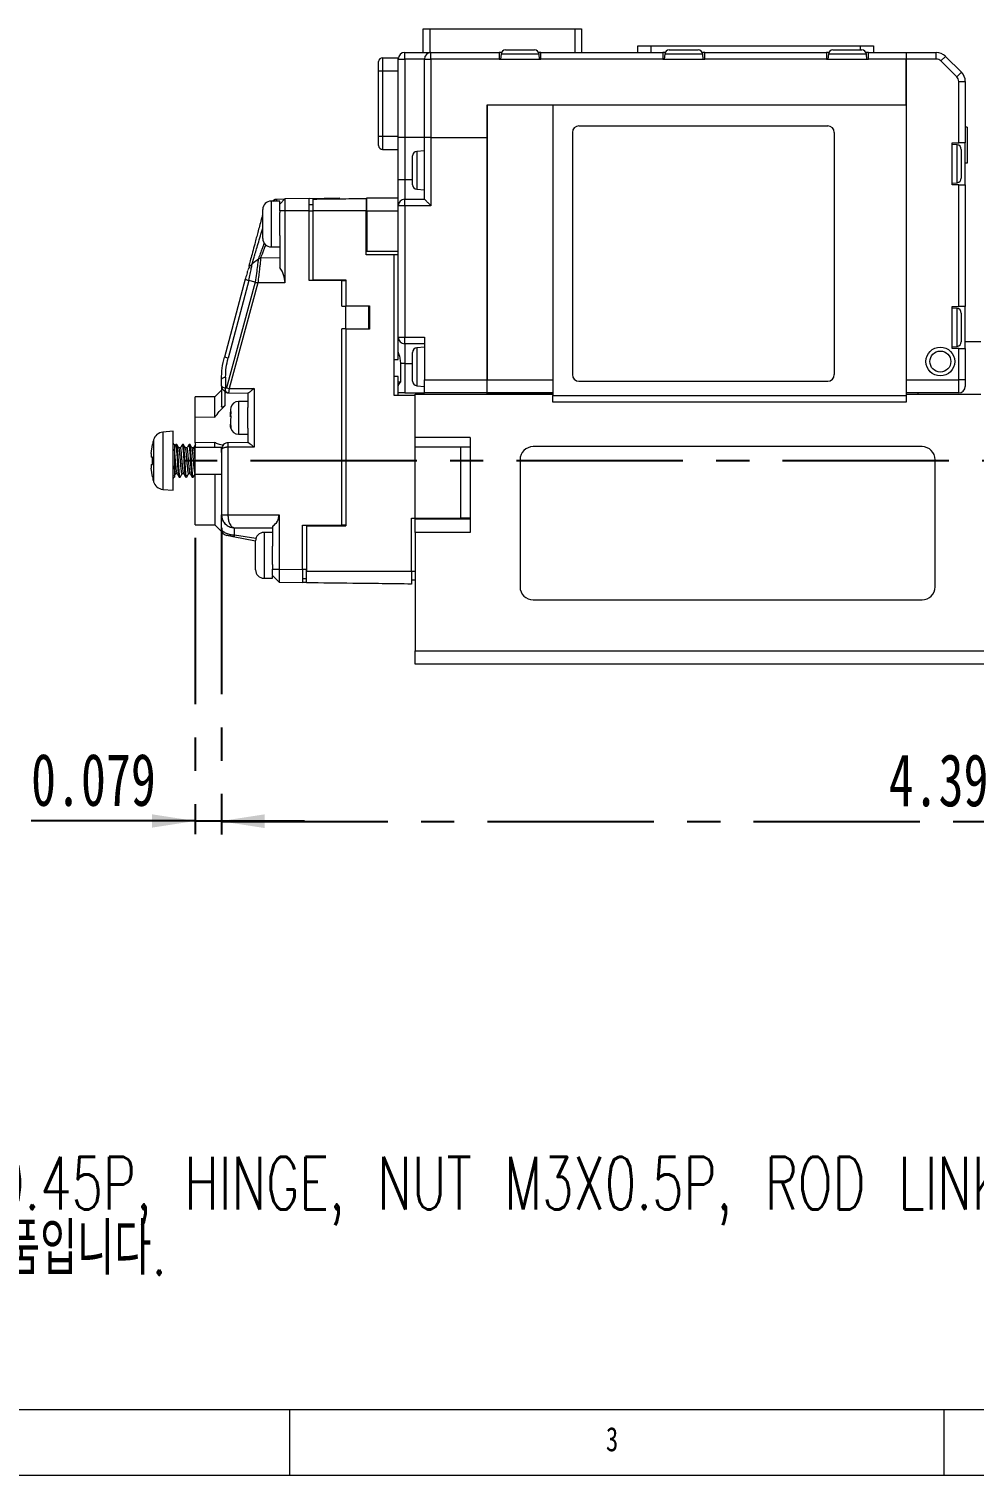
# Model space of a CAD drawing. Header units: inches. Extents: x 0.2 to 16.3, y 0.2 to 11.5.
# Drawn here: x 3.547 to 6.389, y 0.197 to 4.545 of the extents above; entities that cross this region are included whole.
import ezdxf

# ---------------------------------------------------------------- set-up
doc = ezdxf.new("R2010")
doc.units = ezdxf.units.IN
doc.header["$MEASUREMENT"] = 0
doc.linetypes.add('CENTERX2', pattern=[0.8, 0.5, -0.1, 0.1, -0.1])
doc.layers.add('CENTER_LINE', color=7, linetype='CENTERX2')
doc.styles.add('SLDTEXTSTYLE0', font='TXT', dxfattribs={"width": 0.7})
doc.styles.add('SLDTEXTSTYLE1', font='TXT', dxfattribs={"width": 0.7, "bigfont": 'bigfont'})
doc.styles.add('SLDTEXTSTYLE2', font='TXT', dxfattribs={"width": 0.75})
doc.dimstyles.new('SLDDIMSTYLE0', dxfattribs={"dimtxt": 0.15748, "dimasz": 0.13, "dimexe": 0, "dimexo": 0.0625, "dimgap": 0.03937, "dimtad": 1, "dimdec": 3, "dimrnd": 1e-09, "dimzin": 12, "dimdsep": 46, "dimtxsty": 'SLDTEXTSTYLE0', "dimsah": 1, "dimcen": 0.09, "dimadec": 0, "dimazin": 3, "dimtfac": 1, "dimtdec": 3, "dimtofl": 0, "dimtmove": 0, "dimatfit": 3, "dimfxl": 1, "dimfrac": 2, "dimtolj": 1, "dimtzin": 12, "dimarcsym": 0})
doc.dimstyles.new('SLDDIMSTYLE4', dxfattribs={"dimtxt": 0.15748, "dimasz": 0.13, "dimexe": 0, "dimexo": 0.0625, "dimgap": 0.03937, "dimtad": 1, "dimdec": 3, "dimrnd": 1e-09, "dimdsep": 46, "dimtxsty": 'SLDTEXTSTYLE0', "dimsah": 1, "dimcen": 0.09, "dimadec": 0, "dimazin": 2, "dimtfac": 1, "dimtdec": 3, "dimtmove": 0, "dimatfit": 0, "dimfxl": 1, "dimfrac": 2, "dimtolj": 1, "dimtzin": 12, "dimarcsym": 0})

# ---------------------------------------------------------------- blocks, each defined once
blk = doc.blocks.new('SW_NOTE_0_1')
at = {"layer": 'CENTER_LINE', "color": 0, "char_height": 0.15748, "attachment_point": 1, "style": 'SLDTEXTSTYLE1'}
for s, insert in [('1. ACCESSORY 부품 :  SCREW M2.6X0.45P, HINGE, NUT M3X0.5P, ROD LINKAGE(ROD END TIP)', (0, 0.0062)), ('2. ACCESSORY는 고정부에 연결되기 위한 부품입니다.', (0, -0.1907))]:
    blk.add_mtext(s, dxfattribs=dict(at, insert=insert))
blk = doc.blocks.new('_D_32')
at = {"layer": 'CENTER_LINE'}
for p, q in [((4.1263, 3.0447), (4.1263, 2.1227)), ((8.5161, 2.5998), (8.5161, 2.1227)), ((4.1263, 2.1621), (8.5161, 2.1621))]:
    blk.add_line(p, q, dxfattribs=at)
for points in [[(4.1263, 2.1621), (4.2563, 2.1421), (4.2563, 2.1821)], [(8.5161, 2.1621), (8.3861, 2.1821), (8.3861, 2.1421)]]:
    blk.add_solid(points, dxfattribs=at)
at = {"layer": 'CENTER_LINE', "insert": (6.1324, 2.3651), "char_height": 0.15748, "attachment_point": 1, "style": 'SLDTEXTSTYLE0'}
blk.add_mtext('4.39', dxfattribs=at)
blk = doc.blocks.new('_D_33')
at = {"layer": 'CENTER_LINE'}
for p, q in [((4.1263, 3.0447), (4.1263, 2.124)), ((4.0476, 3.0144), (4.0476, 2.124)), ((4.0476, 2.1634), (3.5539, 2.1634)), ((4.0476, 2.1634), (4.1263, 2.1634)), ((4.1263, 2.1634), (4.3763, 2.1634))]:
    blk.add_line(p, q, dxfattribs=at)
for points in [[(4.0476, 2.1634), (3.9176, 2.1834), (3.9176, 2.1434)], [(4.1263, 2.1634), (4.2563, 2.1434), (4.2563, 2.1834)]]:
    blk.add_solid(points, dxfattribs=at)
at = {"layer": 'CENTER_LINE', "insert": (3.5539, 2.3664), "char_height": 0.15748, "attachment_point": 1, "style": 'SLDTEXTSTYLE0'}
blk.add_mtext('0.079', dxfattribs=at)

msp = doc.modelspace()

# ---------------------------------------------------------------- linework, layer by layer
at = {"color": 7, "linetype": 'Continuous', "lineweight": 18}
for p, q in [((4.7326, 4.4739), (4.7326, 4.5447)), ((4.7326, 4.5447), (4.7523, 4.5447)), ((4.7523, 4.5447), (4.7523, 4.4739)), ((4.7523, 4.5447), (5.1893, 4.5447)), ((5.1893, 4.4739), (5.1893, 4.5447)), ((5.1893, 4.5447), (5.209, 4.5447)), ((5.209, 4.5447), (5.209, 4.4739)), ((4.9806, 4.4817), (5.0476, 4.4817)), ((5.0476, 4.4817), (5.0673, 4.4817)), ((5.3783, 4.4739), (5.3783, 4.4935)), ((5.3783, 4.4935), (5.4176, 4.4935)), ((5.4176, 4.4935), (5.4176, 4.4739)), ((5.4176, 4.4935), (6.0476, 4.4935)), ((5.4727, 4.4817), (5.5398, 4.4817)), ((5.5398, 4.4817), (5.5594, 4.4817)), ((5.9649, 4.4817), (6.0319, 4.4817)), ((6.0319, 4.4817), (6.0515, 4.4817)), ((6.0476, 4.4935), (6.0869, 4.4935)), ((6.0869, 4.4935), (6.0869, 4.4739)), ((4.5988, 4.4187), (4.5988, 4.4463)), ((4.6106, 4.4581), (4.6106, 4.4187)), ((4.6106, 4.4581), (4.6578, 4.4581)), ((4.6578, 4.4542), (4.6578, 4.4581)), ((4.6578, 4.4542), (4.6775, 4.4542)), ((4.6578, 4.2179), (4.6578, 4.4542)), ((4.6775, 4.4542), (4.6775, 4.4739)), ((4.6775, 4.4739), (4.7562, 4.4739)), ((4.7365, 4.4542), (4.6775, 4.4542)), ((4.6775, 4.4542), (4.6775, 4.2179)), ((4.7365, 4.4542), (4.7562, 4.4542)), ((4.7365, 4.2179), (4.7365, 4.4542)), ((4.7562, 4.4542), (4.7562, 4.4739)), ((4.7562, 4.4739), (4.961, 4.4739)), ((4.7562, 4.4542), (4.7562, 4.2179)), ((4.961, 4.4542), (4.7562, 4.4542)), ((4.961, 4.4739), (4.961, 4.4542)), ((4.9682, 4.4739), (4.961, 4.4739)), ((4.961, 4.4542), (5.0869, 4.4542)), ((4.9669, 4.4691), (4.9656, 4.4542)), ((5.0869, 4.4739), (5.0797, 4.4739)), ((5.0823, 4.4542), (5.081, 4.4691)), ((5.0869, 4.4542), (5.0869, 4.4739)), ((5.0869, 4.4739), (5.4531, 4.4739)), ((5.4531, 4.4542), (5.0869, 4.4542)), ((5.4531, 4.4739), (5.4531, 4.4542)), ((5.4603, 4.4739), (5.4531, 4.4739)), ((5.4531, 4.4542), (5.5791, 4.4542)), ((5.459, 4.4691), (5.4577, 4.4542)), ((5.5791, 4.4739), (5.5719, 4.4739)), ((5.5744, 4.4542), (5.5731, 4.4691)), ((5.5791, 4.4542), (5.5791, 4.4739)), ((5.5791, 4.4739), (5.9452, 4.4739)), ((5.9452, 4.4542), (5.5791, 4.4542)), ((5.9452, 4.4739), (5.9452, 4.4542)), ((5.9524, 4.4739), (5.9452, 4.4739)), ((5.9452, 4.4542), (6.0712, 4.4542)), ((5.9511, 4.4691), (5.9498, 4.4542)), ((6.0712, 4.4739), (6.064, 4.4739)), ((6.0666, 4.4542), (6.0653, 4.4691)), ((6.0712, 4.4542), (6.0712, 4.4739)), ((6.0712, 4.4739), (6.1854, 4.4739)), ((6.1854, 4.4542), (6.0712, 4.4542)), ((6.1854, 4.4739), (6.1854, 4.4542)), ((6.1854, 4.4739), (6.2754, 4.4739)), ((6.1854, 4.3164), (6.1854, 4.4542)), ((6.1854, 4.4542), (6.1854, 3.4896)), ((6.2754, 4.4542), (6.1854, 4.4542)), ((6.2754, 4.4542), (6.2754, 4.4739)), ((6.2893, 4.4484), (6.3032, 4.4623)), ((6.3371, 4.4006), (6.2893, 4.4484)), ((6.3032, 4.4623), (6.3018, 4.4637)), ((6.3032, 4.4623), (6.351, 4.4145)), ((4.5988, 4.4187), (4.6106, 4.4187)), ((4.5988, 4.2219), (4.5988, 4.4187)), ((4.6106, 4.4187), (4.6578, 4.4187)), ((4.6106, 4.4187), (4.6106, 4.2219)), ((6.3371, 4.4006), (6.351, 4.4145)), ((6.3428, 4.2022), (6.3428, 4.3867)), ((6.3428, 4.3867), (6.3625, 4.3867)), ((6.3625, 4.3867), (6.3625, 4.2022)), ((4.9255, 4.3164), (6.1854, 4.3164)), ((4.9255, 4.2179), (4.9255, 4.3164)), ((4.9255, 4.3164), (4.9255, 3.4896)), ((4.9255, 4.3164), (5.1224, 4.3164)), ((5.1224, 4.3164), (5.1224, 3.4896)), ((5.1224, 4.3164), (5.1224, 3.4424)), ((5.1224, 4.3164), (6.1854, 4.3164)), ((6.1854, 4.3164), (6.1854, 3.4424)), ((4.5988, 4.2219), (4.6106, 4.2219)), ((4.5988, 4.1943), (4.5988, 4.2219)), ((4.6106, 4.2219), (4.6578, 4.2219)), ((4.6106, 4.2219), (4.6106, 4.1825)), ((4.6775, 4.2179), (4.6578, 4.2179)), ((4.6578, 4.092), (4.6578, 4.2179)), ((4.7365, 4.2179), (4.6775, 4.2179)), ((4.6775, 4.2179), (4.6775, 4.092)), ((4.7562, 4.2179), (4.7365, 4.2179)), ((4.7365, 4.0329), (4.7365, 4.2179)), ((4.7562, 4.2179), (4.9255, 4.2179)), ((4.7562, 4.2179), (4.7562, 4.0132)), ((4.9255, 3.4896), (4.9255, 4.2179)), ((5.1814, 4.2337), (5.1814, 3.5053)), ((5.2011, 4.2534), (5.9491, 4.2534)), ((5.9688, 4.2337), (5.9688, 3.5053)), ((6.3684, 4.2494), (6.3625, 4.2494)), ((6.3684, 4.2494), (6.3684, 4.1412)), ((4.6106, 4.1825), (4.6578, 4.1825)), ((4.7365, 4.1786), (4.7137, 4.1766)), ((6.3232, 4.2022), (6.3428, 4.2022)), ((6.3232, 4.0762), (6.3232, 4.2022)), ((6.3381, 4.1963), (6.3232, 4.1976)), ((6.3625, 4.2022), (6.3428, 4.2022)), ((6.3507, 4.1825), (6.3507, 4.1226)), ((6.3625, 4.0762), (6.3625, 4.2022)), ((4.7011, 4.1422), (4.7011, 4.1629)), ((4.7011, 4.0762), (4.7011, 4.1422)), ((6.3684, 4.1412), (6.3625, 4.1412)), ((4.6578, 4.092), (4.6775, 4.092)), ((4.6578, 4.0132), (4.6578, 4.092)), ((4.6775, 4.092), (4.6775, 4.0329)), ((6.3507, 4.1226), (6.3507, 4.0959)), ((4.7137, 4.0625), (4.7365, 4.0605)), ((6.3232, 4.0808), (6.3381, 4.0822)), ((6.3428, 4.0762), (6.3232, 4.0762)), ((6.3428, 3.7101), (6.3428, 4.0762)), ((6.3428, 4.0762), (6.3625, 4.0762)), ((6.3625, 4.0762), (6.3625, 3.7101)), ((4.2503, 3.9149), (4.2503, 4.0015)), ((4.3015, 4.0271), (4.2759, 4.0271)), ((4.2868, 4.0317), (4.2808, 4.0271)), ((4.2868, 4.0317), (4.2808, 4.0271)), ((4.2808, 4.0271), (4.2858, 4.0309)), ((4.2927, 4.0333), (4.3173, 4.0337)), ((4.3173, 4.0337), (4.3015, 4.0177)), ((4.3015, 4.0177), (4.3015, 4.0271)), ((4.3015, 3.9976), (4.3015, 4.0177)), ((4.3901, 4.035), (4.3173, 4.0337)), ((4.3173, 4.0337), (4.3173, 3.9976)), ((4.3901, 4.035), (4.4806, 4.0366)), ((4.3901, 3.9976), (4.3901, 4.035)), ((4.4019, 4.0155), (4.3901, 4.0155)), ((4.4806, 4.0366), (4.4806, 4.0341)), ((4.5614, 4.0351), (4.5633, 4.0351)), ((4.5633, 3.9975), (4.5633, 4.0368)), ((4.5633, 4.0368), (4.6578, 4.0368)), ((4.6775, 4.0132), (4.6578, 4.0132)), ((4.6578, 3.6176), (4.6578, 4.0132)), ((4.6775, 4.0329), (4.7365, 4.0329)), ((4.6775, 4.0132), (4.6775, 4.0329)), ((4.7562, 4.0132), (4.6775, 4.0132)), ((4.6775, 4.0132), (4.6775, 3.6176)), ((4.3173, 3.9976), (4.3015, 3.9976)), ((4.3015, 3.9976), (4.3015, 3.9929)), ((4.3015, 3.9235), (4.3015, 3.9929)), ((4.3173, 3.9976), (4.3173, 3.781)), ((4.3901, 3.9976), (4.3173, 3.9976)), ((4.3901, 3.7888), (4.3901, 3.9976)), ((4.3901, 3.9976), (4.4019, 3.9976)), ((4.4019, 3.7908), (4.4019, 3.9976)), ((4.5633, 3.9976), (4.5614, 3.9976)), ((4.5614, 3.8658), (4.5614, 3.9976)), ((4.5633, 3.9975), (4.6578, 3.9975)), ((4.5633, 3.9975), (4.5633, 3.8754)), ((4.3015, 3.9235), (4.3015, 3.8271)), ((4.5614, 3.9188), (4.5633, 3.9188)), ((4.2759, 3.8893), (4.3015, 3.8893)), ((4.6578, 3.8754), (4.5633, 3.8754)), ((4.2087, 3.8265), (4.2063, 3.8212)), ((4.2188, 3.8387), (4.214, 3.8336)), ((4.2184, 3.8368), (4.2188, 3.8387)), ((4.2372, 3.8529), (4.2188, 3.8387)), ((4.3015, 3.8563), (4.2442, 3.8553)), ((4.646, 3.8658), (4.5614, 3.8658)), ((4.646, 3.4424), (4.646, 3.8658)), ((4.6578, 3.8658), (4.646, 3.8658)), ((4.1979, 3.7922), (4.1352, 3.5582)), ((4.2278, 3.7831), (4.1413, 3.4661)), ((4.2088, 3.7882), (4.1463, 3.5552)), ((4.2047, 3.8177), (4.2046, 3.8172)), ((4.2055, 3.8188), (4.2057, 3.8188)), ((4.2278, 3.7831), (4.2088, 3.7882)), ((4.4885, 3.7888), (4.3901, 3.7888)), ((4.4019, 3.7908), (4.4019, 3.7888)), ((4.4019, 3.7908), (4.5003, 3.7908)), ((4.4058, 3.7908), (4.4058, 3.7888)), ((4.4885, 3.7113), (4.4885, 3.7888)), ((4.4885, 3.7888), (4.5003, 3.7888)), ((4.5003, 3.7908), (4.5003, 3.712)), ((4.2357, 3.781), (4.1492, 3.4639)), ((4.3173, 3.781), (4.2357, 3.781)), ((4.4885, 3.7113), (4.5003, 3.7113)), ((4.5003, 3.712), (4.5003, 3.7113)), ((4.5003, 3.712), (4.5712, 3.712)), ((4.5003, 3.6427), (4.5003, 3.7113)), ((4.5692, 3.7113), (4.5003, 3.7113)), ((4.5692, 3.6427), (4.5692, 3.7113)), ((4.5712, 3.712), (4.5712, 3.6419)), ((6.3232, 3.7101), (6.3428, 3.7101)), ((6.3232, 3.5841), (6.3232, 3.7101)), ((6.3381, 3.7041), (6.3232, 3.7054)), ((6.3625, 3.7101), (6.3428, 3.7101)), ((6.3625, 3.5841), (6.3625, 3.7101)), ((6.3507, 3.6904), (6.3507, 3.6305)), ((4.5003, 3.6427), (4.4885, 3.6427)), ((4.4885, 3.0527), (4.4885, 3.6427)), ((4.5003, 3.6427), (4.5692, 3.6427)), ((4.5003, 3.6427), (4.5003, 3.6419)), ((4.5003, 3.6419), (4.5003, 3.0507)), ((4.5712, 3.6419), (4.5003, 3.6419)), ((4.6578, 3.6176), (4.6775, 3.6176)), ((4.6578, 3.5981), (4.6578, 3.6176)), ((4.6775, 3.6176), (4.7365, 3.6176)), ((4.6775, 3.5979), (4.6775, 3.6176)), ((4.7365, 3.6176), (4.7365, 3.4896)), ((6.3507, 3.6305), (6.3507, 3.6038)), ((4.6578, 3.5507), (4.6578, 3.5981)), ((4.6604, 3.5667), (4.6578, 3.5667)), ((4.7365, 3.5979), (4.6775, 3.5979)), ((4.6775, 3.5979), (4.6775, 3.5388)), ((4.7011, 3.5516), (4.7011, 3.5723)), ((4.7365, 3.588), (4.7137, 3.586)), ((6.3232, 3.5887), (6.3381, 3.59)), ((6.3428, 3.5841), (6.3232, 3.5841)), ((6.3428, 3.4896), (6.3428, 3.5841)), ((6.3428, 3.5841), (6.3625, 3.5841)), ((6.4098, 3.6038), (6.3625, 3.6038)), ((6.3625, 3.5841), (6.3625, 3.4896)), ((4.1463, 3.5552), (4.1352, 3.5582)), ((4.646, 3.5507), (4.6578, 3.5507)), ((4.6775, 3.5388), (4.6657, 3.5388)), ((4.6657, 3.4834), (4.6657, 3.5388)), ((4.6775, 3.5388), (4.6775, 3.4502)), ((4.7011, 3.4856), (4.7011, 3.5516)), ((4.1263, 3.4703), (4.1263, 3.4909)), ((4.1388, 3.4981), (4.1388, 3.4644)), ((4.6578, 3.4995), (4.646, 3.4995)), ((4.6578, 3.4424), (4.6578, 3.4995)), ((4.6578, 3.4834), (4.6657, 3.4834)), ((4.7365, 3.4896), (4.9255, 3.4896)), ((4.7365, 3.4502), (4.7365, 3.4896)), ((4.9255, 3.4896), (5.1224, 3.4896)), ((4.9255, 3.4502), (4.9255, 3.4896)), ((5.2011, 3.4857), (5.9491, 3.4857)), ((6.1854, 3.4896), (6.3428, 3.4896)), ((6.3625, 3.4896), (6.3428, 3.4896)), ((6.3428, 3.4502), (6.3428, 3.4896)), ((6.3625, 3.4896), (6.3625, 3.4699)), ((4.1066, 3.4387), (4.0476, 3.4387)), ((4.0476, 3.3787), (4.0476, 3.4387)), ((4.1263, 3.4588), (4.1066, 3.4387)), ((4.1066, 3.3776), (4.1066, 3.4387)), ((4.1388, 3.4644), (4.1382, 3.4645)), ((4.1441, 3.4508), (4.1471, 3.4505)), ((4.146, 3.4504), (4.2057, 3.4494)), ((4.1492, 3.4639), (4.2244, 3.4639)), ((4.2051, 3.4494), (4.2051, 3.4061)), ((4.2244, 3.4639), (4.2244, 3.2871)), ((4.709, 3.4424), (4.646, 3.4424)), ((4.6775, 3.4502), (4.6578, 3.4502)), ((4.6775, 3.4502), (4.7365, 3.4502)), ((4.709, 3.3164), (4.709, 3.4463)), ((4.709, 3.4463), (5.1224, 3.4463)), ((4.7137, 3.4719), (4.7365, 3.4699)), ((4.9255, 3.4502), (4.7365, 3.4502)), ((5.1224, 3.4502), (4.9255, 3.4502)), ((4.9255, 3.4483), (4.9255, 3.4502)), ((5.1224, 3.4483), (4.9255, 3.4483)), ((5.1224, 3.4424), (6.1854, 3.4424)), ((5.1224, 3.4227), (5.1224, 3.4424)), ((6.3428, 3.4502), (6.1854, 3.4502)), ((6.1854, 3.4463), (6.4098, 3.4463)), ((6.1854, 3.4424), (6.1854, 3.4227)), ((6.2208, 3.4463), (6.2208, 3.4502)), ((4.1545, 3.4065), (4.1539, 3.4009)), ((4.1539, 3.4009), (4.1539, 3.3928)), ((4.1539, 3.3928), (4.1542, 3.3941)), ((4.1539, 3.3885), (4.1539, 3.3928)), ((4.2051, 3.4246), (4.1775, 3.4246)), ((4.2051, 3.3911), (4.2051, 3.4061)), ((6.1854, 3.4227), (5.1224, 3.4227)), ((4.0476, 3.3003), (4.0476, 3.3787)), ((4.0476, 3.3787), (4.1066, 3.3776)), ((4.1539, 3.3823), (4.1539, 3.3885)), ((4.1539, 3.378), (4.1539, 3.3823)), ((4.1542, 3.3742), (4.1539, 3.3729)), ((4.1539, 3.3729), (4.1539, 3.3562)), ((4.1539, 3.3562), (4.1545, 3.3506)), ((4.1539, 3.3499), (4.1539, 3.3562)), ((4.1545, 3.3443), (4.1539, 3.3499)), ((4.1545, 3.3506), (4.1545, 3.3443)), ((4.2051, 3.3448), (4.2051, 3.3911)), ((3.9806, 3.3349), (3.9499, 3.3322)), ((3.9806, 3.2463), (3.9806, 3.3349)), ((4.1775, 3.3262), (4.2051, 3.3262)), ((4.2051, 3.3448), (4.2051, 3.3017)), ((4.8743, 3.3164), (4.709, 3.3164)), ((4.709, 3.2869), (4.709, 3.3164)), ((4.8743, 3.3164), (4.8743, 3.0309)), ((3.915, 3.2683), (3.919, 3.2948)), ((3.915, 3.2683), (3.915, 3.2575)), ((3.919, 3.2948), (3.9188, 3.2949)), ((3.9846, 3.2955), (3.9846, 3.1971)), ((3.992, 3.2955), (3.9895, 3.2955)), ((4.0117, 3.2955), (4.0092, 3.2955)), ((4.0313, 3.2955), (4.0289, 3.2955)), ((4.1066, 3.3017), (4.0476, 3.3003)), ((4.0476, 3.3003), (4.0476, 3.2876)), ((4.0476, 3.2876), (4.1066, 3.2876)), ((4.0476, 3.2049), (4.0476, 3.2876)), ((4.1066, 3.2876), (4.1066, 3.3017)), ((4.1066, 3.2876), (4.1284, 3.2876)), ((4.1263, 3.2709), (4.1263, 3.2876)), ((4.1263, 3.2777), (4.1263, 3.0842)), ((4.2056, 3.3017), (4.1455, 3.3006)), ((4.1456, 3.2871), (4.1457, 3.0842)), ((4.2244, 3.2871), (4.1456, 3.2871)), ((4.709, 3.0743), (4.709, 3.2869)), ((4.8448, 3.2869), (4.709, 3.2869)), ((4.8448, 3.2869), (4.8448, 3.0743)), ((4.8743, 3.2869), (4.8448, 3.2869)), ((6.2326, 3.2888), (5.0633, 3.2888)), ((3.919, 3.2575), (3.915, 3.2575)), ((3.915, 3.235), (3.915, 3.2243)), ((3.915, 3.235), (3.919, 3.235)), ((3.919, 3.1978), (3.915, 3.2243)), ((3.919, 3.235), (3.919, 3.2575)), ((3.9806, 3.1577), (3.9806, 3.2463)), ((5.0239, 3.2494), (5.0239, 2.8675)), ((6.272, 2.8675), (6.272, 3.2494)), ((3.919, 3.1978), (3.9188, 3.1976)), ((3.9993, 3.1976), (3.9991, 3.1972)), ((3.9993, 3.1971), (4.0018, 3.1971)), ((4.019, 3.1976), (4.0188, 3.1972)), ((4.019, 3.1971), (4.0215, 3.1971)), ((4.0387, 3.1976), (4.0385, 3.1972)), ((4.0387, 3.1971), (4.0412, 3.1971)), ((4.0473, 3.2077), (4.0476, 3.2077)), ((4.0476, 3.0538), (4.0476, 3.2049)), ((4.1066, 3.2049), (4.0476, 3.2049)), ((4.1066, 3.2049), (4.1066, 3.0538)), ((4.1263, 3.2049), (4.1066, 3.2049)), ((3.9499, 3.1604), (3.9806, 3.1577)), ((4.0476, 3.0538), (4.1066, 3.0538)), ((4.1066, 3.0538), (4.1296, 3.0304)), ((4.1263, 3.0842), (4.1457, 3.0842)), ((4.1263, 3.0413), (4.1263, 3.0842)), ((4.1457, 3.0842), (4.2995, 3.0842)), ((4.1657, 3.0448), (4.2799, 3.0448)), ((4.1657, 3.0229), (4.1657, 3.0448)), ((4.2799, 3.0501), (4.2799, 2.9897)), ((4.2995, 3.0842), (4.2995, 2.9209)), ((4.3704, 3.0527), (4.4885, 3.0527)), ((4.3704, 2.9197), (4.3704, 3.0527)), ((4.3822, 3.0507), (4.3822, 3.0527)), ((4.3822, 3.0507), (4.5003, 3.0507)), ((4.3822, 3.0507), (4.3822, 2.9149)), ((4.5003, 3.0527), (4.4885, 3.0527)), ((4.6972, 3.0743), (4.709, 3.0743)), ((4.6972, 2.9149), (4.6972, 3.0743)), ((4.709, 3.0743), (4.8448, 3.0743)), ((4.709, 3.0309), (4.709, 3.0743)), ((4.8743, 3.0703), (4.709, 3.0703)), ((4.8743, 3.0743), (4.8448, 3.0743)), ((4.2282, 3.0047), (4.1618, 3.018)), ((4.2287, 2.9526), (4.2287, 3.0053)), ((4.2799, 3.0309), (4.2543, 3.0309)), ((4.709, 3.0309), (4.709, 2.6746)), ((4.8743, 3.0309), (4.709, 3.0309)), ((4.2799, 2.9471), (4.2799, 2.9897)), ((4.2287, 2.9187), (4.2287, 2.9526)), ((4.2799, 2.9343), (4.2799, 2.9471)), ((4.2799, 2.9343), (4.2799, 2.9209)), ((4.2799, 2.9209), (4.2995, 2.9209)), ((4.2995, 2.9209), (4.3704, 2.9197)), ((4.3704, 2.9197), (4.3704, 2.8803)), ((4.3822, 2.9195), (4.3704, 2.9195)), ((4.6972, 2.9149), (4.709, 2.9149)), ((4.2543, 2.8931), (4.2799, 2.8931)), ((4.2799, 2.9016), (4.2997, 2.8814)), ((4.2799, 2.9016), (4.2997, 2.8814)), ((4.2804, 2.9011), (4.2799, 2.9016)), ((4.2799, 2.8931), (4.2799, 2.899)), ((4.2995, 2.8816), (4.3704, 2.8803)), ((4.3822, 2.8919), (4.3704, 2.8919)), ((4.3822, 2.8801), (4.3704, 2.8803)), ((4.709, 2.8873), (4.6972, 2.8873)), ((5.0633, 2.8282), (6.2326, 2.8282)), ((4.709, 2.6746), (8.398, 2.6746)), ((4.709, 2.6353), (4.709, 2.6746)), ((8.398, 2.6353), (4.709, 2.6353)), ((0.3937, 0.3937), (16.1516, 0.3937)), ((4.3307, 0.3937), (4.3307, 0.1969)), ((6.2992, 0.1969), (6.2992, 0.3937)), ((0.1969, 0.1969), (16.3386, 0.1969))]:
    msp.add_line(p, q, dxfattribs=at)
at = {"color": 8, "linetype": 'Continuous', "lineweight": 18}
for p, q in [((6.0476, 4.4817), (6.0476, 4.4935)), ((5.0552, 4.4691), (4.9669, 4.4691)), ((5.081, 4.4691), (5.0552, 4.4691)), ((5.5473, 4.4691), (5.459, 4.4691)), ((5.5731, 4.4691), (5.5473, 4.4691)), ((6.0394, 4.4691), (5.9511, 4.4691)), ((6.0653, 4.4691), (6.0394, 4.4691)), ((4.7137, 4.1766), (4.7137, 4.1493)), ((6.3381, 4.1174), (6.3381, 4.1963)), ((4.7137, 4.1493), (4.7137, 4.0625)), ((4.6775, 4.092), (4.7011, 4.092)), ((6.3381, 4.0822), (6.3381, 4.1174)), ((4.2759, 4.0271), (4.2759, 3.8893)), ((6.3381, 3.6252), (6.3381, 3.7041)), ((4.5712, 3.6756), (4.5692, 3.6756)), ((4.5692, 3.6622), (4.5712, 3.6622)), ((6.3381, 3.59), (6.3381, 3.6252)), ((4.7137, 3.586), (4.7137, 3.5588)), ((4.6775, 3.5388), (4.7011, 3.5388)), ((4.7137, 3.5588), (4.7137, 3.4719)), ((4.1775, 3.4246), (4.1775, 3.3911)), ((4.1775, 3.3911), (4.1775, 3.3262)), ((3.9222, 3.3092), (3.9222, 3.1834)), ((3.9499, 3.3322), (3.9499, 3.2463)), ((4.1268, 3.2805), (4.1263, 3.2777)), ((3.9499, 3.2463), (3.9499, 3.1604)), ((4.2299, 3.0125), (4.1657, 3.0229)), ((4.2543, 3.0309), (4.2543, 2.9471)), ((4.2543, 2.9471), (4.2543, 2.8931))]:
    msp.add_line(p, q, dxfattribs=at)
at = {"color": 7, "linetype": 'Continuous', "lineweight": 18, "flags": 128}
for points in [[(4.1263, 3.4909), (4.1265, 3.4919), (4.1271, 3.4929), (4.1282, 3.4939), (4.1296, 3.4948), (4.1314, 3.4957), (4.1335, 3.4966), (4.136, 3.4974), (4.1388, 3.4981)], [(4.1657, 3.0229), (4.1651, 3.0217), (4.1646, 3.0207), (4.1641, 3.0198), (4.1636, 3.0191), (4.1631, 3.0186), (4.1627, 3.0182), (4.1622, 3.018), (4.1618, 3.018)]]:
    msp.add_lwpolyline(points, dxfattribs=at)
at = {"color": 7, "linetype": 'Continuous', "lineweight": 18}
for radius in [0.0433, 0.0315]:
    msp.add_circle((6.2877, 3.5447), radius, dxfattribs=at)
for centre, radius, start, end in [((4.9806, 4.4679), 0.0138, 90, 175), ((5.0673, 4.4679), 0.0138, 5, 90), ((5.4727, 4.4679), 0.0138, 90, 175), ((5.5594, 4.4679), 0.0138, 5, 90), ((5.9649, 4.4679), 0.0138, 90, 175), ((6.0515, 4.4679), 0.0138, 5, 90), ((4.6106, 4.4463), 0.0118, 90, 180), ((4.6775, 4.4542), 0.0197, 90, 180), ((4.7562, 4.4542), 0.0197, 90, 180), ((6.2754, 4.4345), 0.0394, 45, 90), ((6.2754, 4.4345), 0.0197, 45, 90), ((6.3232, 4.3867), 0.0197, 0, 45), ((6.3232, 4.3867), 0.0394, 0, 45), ((5.2011, 4.2337), 0.0197, 90, 180), ((5.9491, 4.2337), 0.0197, 0, 90), ((4.6106, 4.1943), 0.0118, 180, 270), ((4.7149, 4.1629), 0.0138, 95, 180), ((6.3369, 4.1825), 0.0138, 0, 85), ((6.3369, 4.0959), 0.0138, 275, 0), ((4.7149, 4.0762), 0.0138, 180, 265), ((4.2759, 4.0015), 0.0256, 90, 180), ((4.6775, 4.0132), 0.0197, 90, 180), ((4.2759, 3.9149), 0.0256, 180, 270), ((6.3369, 3.6904), 0.0138, 0, 85), ((4.6775, 3.6176), 0.0197, 180, 270), ((4.7149, 3.5723), 0.0138, 95, 180), ((6.3369, 3.6038), 0.0138, 275, 0), ((4.7149, 3.4856), 0.0138, 180, 265), ((5.2011, 3.5053), 0.0197, 180, 270), ((5.9491, 3.5053), 0.0197, 270, 0), ((4.6515, 5.3059), 1.9092, 254.5027, 254.7474), ((6.3428, 3.4699), 0.0197, 270, 0), ((4.1775, 3.401), 0.0236, 90, 167.148), ((4.1499, 3.2463), 0.2362, 164.5573, 168.1058), ((3.9526, 3.3008), 0.0315, 95, 164.5573), ((4.1775, 3.3498), 0.0236, 193.5835, 270), ((3.9846, 3.2994), 0.00394, 180, 270), ((5.0633, 3.2494), 0.0394, 90, 180), ((6.2326, 3.2494), 0.0394, 0, 90), ((4.1499, 3.2463), 0.2362, 191.8937, 195.4427), ((3.9526, 3.1918), 0.0315, 195.4427, 265), ((3.9846, 3.1931), 0.00394, 90, 180), ((4.2602, 3.0842), 0.0394, 300.005, 360), ((4.146, 3.0413), 0.0197, 180, 258.6901), ((4.2543, 3.0053), 0.0256, 90, 180), ((4.2543, 2.9187), 0.0256, 180, 270), ((5.0633, 2.8675), 0.0394, 180, 270), ((6.2326, 2.8675), 0.0394, 270, 0)]:
    msp.add_arc(centre, radius, start, end, dxfattribs=at)
msp.add_ellipse((4.2443, 3.781), major_axis=(0, 0.0743), ratio=0.982842, start_param=4.712389, end_param=5.381677, dxfattribs=at)
at = {"color": 8, "linetype": 'Continuous', "lineweight": 18}
for points, knots in [([(4.2858, 4.0309), (4.2857, 4.0307), (4.2857, 4.0304), (4.2854, 4.028), (4.2853, 4.0271)], [0, 0, 0, 0, 0.606351, 1, 1, 1, 1]), ([(4.2922, 4.0271), (4.2922, 4.0277), (4.2927, 4.0328), (4.2927, 4.0331), (4.2927, 4.0333)], [0, 0, 0, 0, 0.125082, 1, 1, 1, 1]), ([(4.2188, 3.8387), (4.2189, 3.8392), (4.2192, 3.8403), (4.2217, 3.8486), (4.2255, 3.8614), (4.2305, 3.8785), (4.2365, 3.899), (4.2432, 3.9216), (4.248, 3.9376), (4.2503, 3.9455)], [0, 0, 0, 0, 0.143144, 0.287166, 0.4309864, 0.5749572, 0.7186365, 0.8624939, 1, 1, 1, 1]), ([(4.2548, 3.9014), (4.2536, 3.8983), (4.2497, 3.8874), (4.2438, 3.8712), (4.2383, 3.8559), (4.2375, 3.8539), (4.2372, 3.8529)], [0, 0, 0, 0, 0.107185, 0.374516, 0.689272, 1, 1, 1, 1]), ([(4.2442, 3.8553), (4.2444, 3.8557), (4.2447, 3.8566), (4.2473, 3.8635), (4.2514, 3.874), (4.2557, 3.8849), (4.2588, 3.893), (4.2598, 3.8954)], [0, 0, 0, 0, 0.228689, 0.450272, 0.670143, 0.90183, 1, 1, 1, 1]), ([(4.2088, 3.7882), (4.2101, 3.7949), (4.2127, 3.8081), (4.2155, 3.8224), (4.2172, 3.8308), (4.2181, 3.8357), (4.2183, 3.8365), (4.2184, 3.8368)], [0, 0, 0, 0, 0.293873, 0.576883, 0.732624, 0.879289, 1, 1, 1, 1]), ([(4.1382, 3.4645), (4.1379, 3.4637), (4.1372, 3.4619), (4.1369, 3.4592), (4.1372, 3.4565), (4.1382, 3.4542), (4.1394, 3.4527), (4.1403, 3.4523), (4.1405, 3.4523)], [0, 0, 0, 0, 0.164948, 0.34698, 0.542494, 0.74552, 0.948546, 1, 1, 1, 1]), ([(4.1379, 3.4129), (4.1379, 3.4209), (4.1379, 3.4369), (4.1379, 3.4538), (4.1379, 3.4579), (4.1379, 3.4599)], [0, 0, 0, 0, 0.333334, 0.666667, 1, 1, 1, 1]), ([(4.1441, 3.4508), (4.1437, 3.4509), (4.1427, 3.4512), (4.1412, 3.4525), (4.1398, 3.4544), (4.1388, 3.4568), (4.1384, 3.4594), (4.1384, 3.462), (4.1387, 3.4636), (4.1388, 3.4644)], [0, 0, 0, 0, 0.09474, 0.253915, 0.41569, 0.575134, 0.727719, 0.870019, 1, 1, 1, 1]), ([(4.1492, 3.4639), (4.1491, 3.4622), (4.149, 3.4596), (4.1486, 3.4564), (4.1483, 3.4543), (4.148, 3.4524), (4.1476, 3.4512), (4.1473, 3.4505), (4.1471, 3.4505), (4.1471, 3.4506)], [0, 0, 0, 0, 0.246502, 0.385468, 0.534599, 0.661704, 0.826631, 0.94575, 1, 1, 1, 1])]:
    msp.add_open_spline(points, degree=3, knots=knots, dxfattribs=at)
at = {"color": 7, "linetype": 'Continuous', "lineweight": 18}
for points in [[(4.2858, 4.0309), (4.2868, 4.0316), (4.289, 4.0329), (4.2915, 4.0332), (4.2927, 4.0333)], [(4.1542, 3.3941), (4.1541, 3.3908), (4.1538, 3.3842), (4.1541, 3.3775), (4.1542, 3.3742)]]:
    msp.add_open_spline(points, degree=3, dxfattribs=at)
for points, knots in [([(4.4019, 4.0332), (4.4317, 4.0335), (4.4848, 4.0342), (4.538, 4.0348), (4.5614, 4.0351)], [0, 0, 0, 0, 0.560004, 1, 1, 1, 1]), ([(4.4019, 3.9976), (4.4019, 4.0016), (4.4019, 4.0096), (4.4019, 4.0202), (4.4019, 4.0283), (4.4019, 4.0326), (4.4019, 4.033), (4.4019, 4.0332)], [0, 0, 0, 0, 0.214702, 0.429404, 0.644089, 0.858766, 1, 1, 1, 1]), ([(4.5614, 4.0351), (4.5614, 4.0347), (4.5614, 4.0339), (4.5614, 4.0274), (4.5614, 4.0179), (4.5614, 4.0073), (4.5614, 4.0003), (4.5614, 3.9976)], [0, 0, 0, 0, 0.214702, 0.429406, 0.644091, 0.858768, 1, 1, 1, 1]), ([(4.7365, 4.0329), (4.7367, 4.0328), (4.737, 4.0324), (4.7397, 4.0297), (4.744, 4.0254), (4.7498, 4.0197), (4.7541, 4.0154), (4.7562, 4.0132)], [0, 0, 0, 0, 0.1467542, 0.3161257, 0.5102478, 0.7577933, 1, 1, 1, 1]), ([(4.2473, 3.9767), (4.2456, 3.9701), (4.242, 3.9569), (4.2369, 3.938), (4.2322, 3.9203), (4.2269, 3.9004), (4.221, 3.8786), (4.2152, 3.8568), (4.2107, 3.8402), (4.2089, 3.8332), (4.2081, 3.8304)], [0, 0, 0, 0, 0.107151, 0.216449, 0.312963, 0.409033, 0.567295, 0.724847, 0.886827, 1, 1, 1, 1]), ([(4.2503, 3.9879), (4.2502, 3.9874), (4.2498, 3.9859), (4.249, 3.9831), (4.2482, 3.9799), (4.2476, 3.9777), (4.2473, 3.9767)], [0, 0, 0, 0, 0.165544, 0.457121, 0.732988, 1, 1, 1, 1]), ([(4.2503, 3.9743), (4.2502, 3.9744), (4.2474, 3.9755), (4.2473, 3.9761), (4.2473, 3.9767)], [0, 0, 0, 0, 0.05452, 1, 1, 1, 1]), ([(4.5614, 3.9976), (4.5316, 3.9976), (4.4784, 3.9977), (4.4253, 3.9976), (4.4019, 3.9976)], [0, 0, 0, 0, 0.560005, 1, 1, 1, 1]), ([(4.2183, 3.8369), (4.2167, 3.8358), (4.2119, 3.8325), (4.2091, 3.8274), (4.2071, 3.824)], [0, 0, 0, 0, 0.327229, 1, 1, 1, 1]), ([(4.2183, 3.8373), (4.2177, 3.8369), (4.2164, 3.8361), (4.2154, 3.8349), (4.2148, 3.8342)], [0, 0, 0, 0, 0.417585, 1, 1, 1, 1]), ([(4.2372, 3.8529), (4.2371, 3.8518), (4.2368, 3.8497), (4.2346, 3.8335), (4.2316, 3.8105), (4.2291, 3.7923), (4.2278, 3.7831)], [0, 0, 0, 0, 0.2502245, 0.5000044, 0.7497637, 1, 1, 1, 1]), ([(4.2442, 3.8553), (4.2441, 3.8547), (4.244, 3.8535), (4.243, 3.8446), (4.2417, 3.8331), (4.2403, 3.8202), (4.2383, 3.8027), (4.2366, 3.7887), (4.2357, 3.781)], [0, 0, 0, 0, 0.180061, 0.378365, 0.505739, 0.63991, 0.801206, 1, 1, 1, 1]), ([(4.2372, 3.8529), (4.2383, 3.8535), (4.2404, 3.8549), (4.2429, 3.8552), (4.2442, 3.8553)], [0, 0, 0, 0, 0.502742, 1, 1, 1, 1]), ([(4.2052, 3.8189), (4.2048, 3.8175), (4.2041, 3.8146), (4.2022, 3.8077), (4.2001, 3.7998), (4.1986, 3.7943), (4.1979, 3.7916)], [0, 0, 0, 0, 0.253072, 0.504788, 0.755918, 1, 1, 1, 1]), ([(4.1979, 3.7922), (4.1983, 3.7919), (4.1993, 3.7912), (4.2056, 3.7892), (4.2088, 3.7882)], [0, 0, 0, 0, 0.49864, 1, 1, 1, 1]), ([(4.2084, 3.825), (4.208, 3.8249), (4.2073, 3.8247), (4.2063, 3.8223), (4.2058, 3.8212)], [0, 0, 0, 0, 0.527132, 1, 1, 1, 1]), ([(4.2278, 3.7831), (4.2284, 3.783), (4.2295, 3.7827), (4.2315, 3.7825), (4.2334, 3.782), (4.2347, 3.7813), (4.2355, 3.7811), (4.2357, 3.781)], [0, 0, 0, 0, 0.249886, 0.499926, 0.747959, 0.907794, 1, 1, 1, 1]), ([(4.6604, 3.5667), (4.6595, 3.5683), (4.658, 3.5708), (4.6579, 3.5731), (4.6578, 3.5739)], [0, 0, 0, 0, 0.662426, 1, 1, 1, 1]), ([(4.6657, 3.5388), (4.6652, 3.5435), (4.6643, 3.5529), (4.6617, 3.5621), (4.6604, 3.5667)], [0, 0, 0, 0, 0.494701, 1, 1, 1, 1]), ([(4.1263, 3.4909), (4.1267, 3.5023), (4.1274, 3.5248), (4.1326, 3.5471), (4.1352, 3.5582)], [0, 0, 0, 0, 0.504417, 1, 1, 1, 1]), ([(4.1388, 3.4981), (4.1391, 3.5077), (4.1397, 3.5267), (4.1441, 3.5457), (4.1463, 3.5552)], [0, 0, 0, 0, 0.504153, 1, 1, 1, 1]), ([(4.6578, 3.4705), (4.6582, 3.4723), (4.6589, 3.4757), (4.6624, 3.4804), (4.665, 3.4828), (4.6657, 3.4834)], [0, 0, 0, 0, 0.450418, 0.856973, 1, 1, 1, 1]), ([(4.1263, 3.4709), (4.1263, 3.4713), (4.1263, 3.4725), (4.1263, 3.4618), (4.1263, 3.4473), (4.1263, 3.4377), (4.1263, 3.4335), (4.1263, 3.4245), (4.1263, 3.4151), (4.1263, 3.41)], [0, 0, 0, 0, 0.119422, 0.412577, 0.715116, 0.717486, 0.735874, 0.857634, 1, 1, 1, 1]), ([(4.1263, 3.4703), (4.1265, 3.4686), (4.127, 3.4651), (4.1312, 3.4585), (4.1369, 3.4546), (4.1407, 3.452)], [0, 0, 0, 0, 0.23397, 0.47863, 1, 1, 1, 1]), ([(4.1263, 3.4703), (4.1268, 3.4697), (4.1279, 3.4684), (4.1346, 3.4658), (4.1382, 3.4645)], [0, 0, 0, 0, 0.470945, 1, 1, 1, 1]), ([(4.1413, 3.4661), (4.1413, 3.4659), (4.1412, 3.4657), (4.1409, 3.4652), (4.1403, 3.4647), (4.1396, 3.4643), (4.139, 3.4644), (4.1388, 3.4644)], [0, 0, 0, 0, 0.107272, 0.216266, 0.463262, 0.73307, 1, 1, 1, 1]), ([(4.1404, 3.4522), (4.1411, 3.4518), (4.1425, 3.4511), (4.1441, 3.4507), (4.1448, 3.4506)], [0, 0, 0, 0, 0.518705, 1, 1, 1, 1]), ([(4.2244, 3.4639), (4.2243, 3.4639), (4.2227, 3.4624), (4.2187, 3.459), (4.2133, 3.4543), (4.2091, 3.4511), (4.2067, 3.4495), (4.206, 3.4495), (4.2057, 3.4494)], [0, 0, 0, 0, 0.005863, 0.218298, 0.526732, 0.748442, 0.890595, 1, 1, 1, 1]), ([(4.1066, 3.3776), (4.1109, 3.3832), (4.1195, 3.3946), (4.1304, 3.4058), (4.1367, 3.4117), (4.1379, 3.4129)], [0, 0, 0, 0, 0.437761, 0.888995, 1, 1, 1, 1]), ([(4.1379, 3.4129), (4.136, 3.4112), (4.1332, 3.4089), (4.1297, 3.4073), (4.1277, 3.4072), (4.1265, 3.4082), (4.1264, 3.4094), (4.1263, 3.41)], [0, 0, 0, 0, 0.381547, 0.550115, 0.720266, 0.867861, 1, 1, 1, 1]), ([(3.9891, 3.2951), (3.988, 3.2933), (3.9865, 3.2907), (3.985, 3.2881), (3.9846, 3.2874)], [0, 0, 0, 0, 0.705009, 1, 1, 1, 1]), ([(3.9927, 3.2089), (3.9923, 3.2098), (3.9915, 3.2117), (3.9904, 3.222), (3.9891, 3.2355), (3.9879, 3.2518), (3.9864, 3.2677), (3.9853, 3.2785), (3.9847, 3.2808), (3.9846, 3.2813)], [0, 0, 0, 0, 0.138665, 0.287797, 0.44114, 0.588423, 0.767136, 0.943768, 1, 1, 1, 1]), ([(3.9989, 3.1982), (3.9985, 3.1994), (3.9977, 3.2019), (3.9966, 3.2153), (3.9952, 3.2325), (3.994, 3.2532), (3.9926, 3.2741), (3.9912, 3.2889), (3.9903, 3.2957), (3.9897, 3.2948), (3.9895, 3.2946)], [0, 0, 0, 0, 0.128032, 0.256516, 0.388608, 0.515508, 0.669461, 0.82163, 0.949977, 1, 1, 1, 1]), ([(4.0022, 3.1979), (4.0021, 3.1975), (4.0017, 3.1966), (4.0009, 3.1984), (4.0003, 3.2021), (3.9999, 3.2061), (3.9994, 3.2108), (3.9987, 3.219), (3.9978, 3.2312), (3.997, 3.2441), (3.9963, 3.2565), (3.9954, 3.2695), (3.9947, 3.2776), (3.9942, 3.283), (3.9936, 3.2888), (3.9929, 3.2947), (3.9922, 3.2949), (3.992, 3.295)], [0, 0, 0, 0, 0.044892, 0.118065, 0.196879, 0.232799, 0.255312, 0.33901, 0.434819, 0.502162, 0.582386, 0.664454, 0.75651, 0.76738, 0.807084, 0.92746, 1, 1, 1, 1]), ([(3.9986, 3.2843), (3.9976, 3.2862), (3.9955, 3.2897), (3.9934, 3.2933), (3.9924, 3.2951)], [0, 0, 0, 0, 0.505682, 1, 1, 1, 1]), ([(4.003, 3.2848), (4.0022, 3.2848), (4.0006, 3.2848), (3.9991, 3.2848), (3.9983, 3.2848)], [0, 0, 0, 0, 0.5330213, 1, 1, 1, 1]), ([(4.0079, 3.2081), (4.0078, 3.2081), (4.0073, 3.2079), (4.0066, 3.211), (4.0058, 3.2167), (4.0049, 3.2247), (4.004, 3.2344), (4.0031, 3.2449), (4.0023, 3.2555), (4.0014, 3.2655), (4.0005, 3.2741), (3.9997, 3.2803), (3.9991, 3.2837), (3.9987, 3.284), (3.9986, 3.2841)], [0, 0, 0, 0, 0.054328, 0.146391, 0.236004, 0.329247, 0.423313, 0.514581, 0.604708, 0.69839, 0.792194, 0.882581, 0.973548, 1, 1, 1, 1]), ([(4.0088, 3.2951), (4.0077, 3.2933), (4.0057, 3.2899), (4.0037, 3.2864), (4.0028, 3.2848)], [0, 0, 0, 0, 0.531583, 1, 1, 1, 1]), ([(4.0124, 3.2089), (4.012, 3.2098), (4.0112, 3.2117), (4.0101, 3.222), (4.0087, 3.2355), (4.0076, 3.2517), (4.0061, 3.2681), (4.0048, 3.2797), (4.0038, 3.285), (4.0032, 3.2843), (4.003, 3.2841)], [0, 0, 0, 0, 0.120286, 0.24959, 0.382545, 0.510246, 0.665198, 0.818346, 0.947511, 1, 1, 1, 1]), ([(4.0186, 3.1982), (4.0182, 3.1994), (4.0174, 3.2019), (4.0162, 3.2153), (4.0149, 3.2325), (4.0137, 3.2532), (4.0123, 3.2741), (4.0109, 3.2889), (4.0099, 3.2957), (4.0094, 3.2948), (4.0092, 3.2946)], [0, 0, 0, 0, 0.128064, 0.256543, 0.38863, 0.515525, 0.669473, 0.821637, 0.949979, 1, 1, 1, 1]), ([(4.0215, 3.1979), (4.0213, 3.1977), (4.0209, 3.1975), (4.0206, 3.199), (4.0204, 3.1996), (4.0204, 3.1999), (4.0204, 3.2001), (4.0201, 3.2015), (4.0196, 3.2052), (4.0189, 3.2129), (4.0181, 3.223), (4.0173, 3.2346), (4.0165, 3.2468), (4.0158, 3.2589), (4.015, 3.2704), (4.0142, 3.2804), (4.0134, 3.2883), (4.0127, 3.2933), (4.0121, 3.2957), (4.0117, 3.2953), (4.0117, 3.2952)], [0, 0, 0, 0, 0.066046, 0.096961, 0.105408, 0.107878, 0.109178, 0.117051, 0.186105, 0.264635, 0.345124, 0.425617, 0.503079, 0.580845, 0.661354, 0.741871, 0.820125, 0.89718, 0.977591, 1, 1, 1, 1]), ([(4.0183, 3.2843), (4.0173, 3.2862), (4.0152, 3.2897), (4.0131, 3.2933), (4.0121, 3.2951)], [0, 0, 0, 0, 0.505028, 1, 1, 1, 1]), ([(4.0227, 3.2848), (4.0219, 3.2848), (4.0203, 3.2848), (4.0188, 3.2848), (4.018, 3.2848)], [0, 0, 0, 0, 0.532185, 1, 1, 1, 1]), ([(4.0276, 3.2081), (4.0275, 3.208), (4.0271, 3.2077), (4.0264, 3.2104), (4.0256, 3.2157), (4.0247, 3.2234), (4.0238, 3.2329), (4.0229, 3.2434), (4.0221, 3.254), (4.0212, 3.2641), (4.0203, 3.273), (4.0195, 3.2795), (4.0189, 3.2834), (4.0184, 3.2839), (4.0183, 3.284)], [0, 0, 0, 0, 0.04152, 0.134018, 0.223391, 0.316127, 0.410212, 0.502004, 0.591623, 0.684894, 0.778819, 0.869789, 0.960007, 1, 1, 1, 1]), ([(4.0285, 3.2951), (4.0274, 3.2933), (4.0254, 3.2899), (4.0234, 3.2864), (4.0225, 3.2848)], [0, 0, 0, 0, 0.530817, 1, 1, 1, 1]), ([(4.0321, 3.2089), (4.0317, 3.2098), (4.0309, 3.2117), (4.0298, 3.222), (4.0284, 3.2355), (4.0273, 3.2517), (4.0258, 3.2681), (4.0245, 3.2797), (4.0235, 3.285), (4.0229, 3.2843), (4.0227, 3.2841)], [0, 0, 0, 0, 0.120356, 0.249673, 0.382642, 0.510357, 0.665325, 0.818489, 0.947668, 1, 1, 1, 1]), ([(4.0383, 3.1982), (4.0379, 3.1994), (4.0371, 3.2019), (4.0359, 3.2153), (4.0346, 3.2325), (4.0334, 3.2532), (4.032, 3.2741), (4.0306, 3.2889), (4.0296, 3.2957), (4.029, 3.2948), (4.0289, 3.2946)], [0, 0, 0, 0, 0.1280959, 0.25657, 0.3886527, 0.5155429, 0.6694846, 0.8216432, 0.9499808, 1, 1, 1, 1]), ([(4.0412, 3.1974), (4.041, 3.1974), (4.0406, 3.1974), (4.0399, 3.2007), (4.0392, 3.2067), (4.0384, 3.2156), (4.0375, 3.2262), (4.0367, 3.2379), (4.0361, 3.2489), (4.0353, 3.2611), (4.0345, 3.2728), (4.0336, 3.283), (4.0329, 3.2897), (4.0322, 3.2944), (4.0316, 3.2951), (4.0313, 3.2955)], [0, 0, 0, 0, 0.052374, 0.12731, 0.207684, 0.288267, 0.368772, 0.444972, 0.525338, 0.580885, 0.684658, 0.767577, 0.842054, 0.908285, 1, 1, 1, 1]), ([(4.038, 3.2843), (4.037, 3.2862), (4.0349, 3.2897), (4.0328, 3.2933), (4.0317, 3.2951)], [0, 0, 0, 0, 0.5043664, 1, 1, 1, 1]), ([(4.0424, 3.2848), (4.0416, 3.2848), (4.04, 3.2848), (4.0384, 3.2848), (4.0377, 3.2848)], [0, 0, 0, 0, 0.531334, 1, 1, 1, 1]), ([(4.0473, 3.208), (4.0472, 3.208), (4.0468, 3.2076), (4.0462, 3.2098), (4.0454, 3.2147), (4.0445, 3.2222), (4.0436, 3.2315), (4.0427, 3.2419), (4.042, 3.2525), (4.0411, 3.2627), (4.0401, 3.2718), (4.0393, 3.2787), (4.0386, 3.283), (4.0382, 3.2837), (4.038, 3.284)], [0, 0, 0, 0, 0.027906, 0.120838, 0.210244, 0.302472, 0.396571, 0.488889, 0.578271, 0.67113, 0.765169, 0.856753, 0.946467, 1, 1, 1, 1]), ([(4.0481, 3.2951), (4.0471, 3.2933), (4.0451, 3.2899), (4.0431, 3.2864), (4.0422, 3.2848)], [0, 0, 0, 0, 0.530052, 1, 1, 1, 1]), ([(4.0476, 3.2433), (4.0474, 3.2457), (4.0467, 3.254), (4.0455, 3.2681), (4.0441, 3.2797), (4.0432, 3.285), (4.0426, 3.2843), (4.0424, 3.2841)], [0, 0, 0, 0, 0.115428, 0.395481, 0.672273, 0.90572, 1, 1, 1, 1]), ([(4.1322, 3.2931), (4.127, 3.2936), (4.1178, 3.2945), (4.11, 3.2995), (4.1066, 3.3017)], [0, 0, 0, 0, 0.565778, 1, 1, 1, 1]), ([(4.1456, 3.2871), (4.1444, 3.2871), (4.1418, 3.287), (4.1381, 3.2865), (4.1347, 3.2857), (4.1308, 3.2842), (4.1271, 3.2817), (4.1266, 3.2791), (4.1263, 3.2777)], [0, 0, 0, 0, 0.119498, 0.23974, 0.361536, 0.485663, 0.730817, 1, 1, 1, 1]), ([(4.1459, 3.3006), (4.1437, 3.3004), (4.1399, 3.2999), (4.1347, 3.2969), (4.1304, 3.2925), (4.1278, 3.2871), (4.1267, 3.2825), (4.1267, 3.28), (4.1267, 3.2792)], [0, 0, 0, 0, 0.202103, 0.358293, 0.553123, 0.763095, 0.916484, 1, 1, 1, 1]), ([(4.1456, 3.3006), (4.1456, 3.3004), (4.1456, 3.3), (4.1456, 3.2969), (4.1456, 3.2924), (4.1456, 3.2889), (4.1456, 3.2871)], [0, 0, 0, 0, 0.25, 0.5, 0.75, 1, 1, 1, 1]), ([(4.2056, 3.3017), (4.2062, 3.3015), (4.2072, 3.3013), (4.2103, 3.2991), (4.2152, 3.2951), (4.2203, 3.2907), (4.2236, 3.2878), (4.2243, 3.2872), (4.2244, 3.2871)], [0, 0, 0, 0, 0.158433, 0.315847, 0.562995, 0.901208, 0.994139, 1, 1, 1, 1]), ([(3.9883, 3.208), (3.988, 3.2081), (3.9875, 3.2082), (3.9868, 3.2116), (3.986, 3.2177), (3.9852, 3.2246), (3.9847, 3.2297), (3.9846, 3.2315)], [0, 0, 0, 0, 0.172401, 0.405371, 0.634516, 0.872874, 1, 1, 1, 1]), ([(3.9846, 3.201), (3.9849, 3.2016), (3.9863, 3.204), (3.9877, 3.2064), (3.9888, 3.2082)], [0, 0, 0, 0, 0.2480635, 1, 1, 1, 1]), ([(3.9883, 3.2077), (3.9891, 3.2077), (3.9906, 3.2077), (3.9922, 3.2077), (3.993, 3.2077)], [0, 0, 0, 0, 0.51636, 1, 1, 1, 1]), ([(3.9927, 3.2082), (3.9937, 3.2065), (3.9958, 3.2029), (3.9979, 3.1993), (3.9989, 3.1975)], [0, 0, 0, 0, 0.492356, 1, 1, 1, 1]), ([(4.0022, 3.1975), (4.0033, 3.1992), (4.0052, 3.2027), (4.0072, 3.2061), (4.0082, 3.2077)], [0, 0, 0, 0, 0.518348, 1, 1, 1, 1]), ([(4.008, 3.2077), (4.0088, 3.2077), (4.0103, 3.2077), (4.0119, 3.2077), (4.0126, 3.2077)], [0, 0, 0, 0, 0.5171794, 1, 1, 1, 1]), ([(4.0123, 3.2082), (4.0134, 3.2065), (4.0155, 3.2029), (4.0176, 3.1993), (4.0186, 3.1975)], [0, 0, 0, 0, 0.4930866, 1, 1, 1, 1]), ([(4.0219, 3.1975), (4.0229, 3.1992), (4.0249, 3.2027), (4.0269, 3.2061), (4.0279, 3.2077)], [0, 0, 0, 0, 0.51904, 1, 1, 1, 1]), ([(4.0276, 3.2077), (4.0284, 3.2077), (4.03, 3.2077), (4.0316, 3.2077), (4.0323, 3.2077)], [0, 0, 0, 0, 0.5180156, 1, 1, 1, 1]), ([(4.032, 3.2082), (4.0331, 3.2065), (4.0352, 3.2029), (4.0372, 3.1993), (4.0383, 3.1975)], [0, 0, 0, 0, 0.493816, 1, 1, 1, 1]), ([(4.0416, 3.1975), (4.0426, 3.1993), (4.0446, 3.2027), (4.0466, 3.2061), (4.0476, 3.2077)], [0, 0, 0, 0, 0.518831, 1, 1, 1, 1]), ([(4.1263, 3.0842), (4.1267, 3.08), (4.1275, 3.0715), (4.1329, 3.0615), (4.1395, 3.0544), (4.1464, 3.0495), (4.1552, 3.0457), (4.1619, 3.0451), (4.1657, 3.0448)], [0, 0, 0, 0, 0.190183, 0.391587, 0.518897, 0.659859, 0.807345, 1, 1, 1, 1]), ([(4.1266, 3.0846), (4.1267, 3.0827), (4.1269, 3.079), (4.1283, 3.0723), (4.1316, 3.0642), (4.1349, 3.0585), (4.1384, 3.0559), (4.1386, 3.0557)], [0, 0, 0, 0, 0.170843, 0.328423, 0.59867, 0.978278, 1, 1, 1, 1]), ([(4.1386, 3.0557), (4.1409, 3.0538), (4.1451, 3.0502), (4.1534, 3.0465), (4.159, 3.0458), (4.1621, 3.0454)], [0, 0, 0, 0, 0.354555, 0.645911, 1, 1, 1, 1]), ([(4.1457, 3.0842), (4.1459, 3.08), (4.1463, 3.0715), (4.149, 3.0615), (4.1524, 3.0544), (4.1559, 3.0495), (4.1604, 3.0457), (4.1638, 3.0451), (4.1657, 3.0448)], [0, 0, 0, 0, 0.1901815, 0.391587, 0.5188144, 0.6598591, 0.8072141, 1, 1, 1, 1]), ([(4.1263, 3.0413), (4.1266, 3.04), (4.1271, 3.0379), (4.1306, 3.0344), (4.135, 3.0314), (4.1419, 3.028), (4.1522, 3.0245), (4.1612, 3.0234), (4.1657, 3.0229)], [0, 0, 0, 0, 0.182297, 0.322117, 0.457609, 0.574043, 0.791757, 1, 1, 1, 1]), ([(4.1618, 3.018), (4.1605, 3.0183), (4.1577, 3.0188), (4.1537, 3.0196), (4.1502, 3.0203), (4.1462, 3.0211), (4.1429, 3.0218), (4.1424, 3.0219), (4.1421, 3.022)], [0, 0, 0, 0, 0.118245, 0.235831, 0.351657, 0.479645, 0.73658, 1, 1, 1, 1]), ([(4.2799, 2.9016), (4.2799, 2.9018), (4.2799, 2.9022), (4.2799, 2.9055), (4.2799, 2.9104), (4.2799, 2.9159), (4.2799, 2.9195), (4.2799, 2.9209)], [0, 0, 0, 0, 0.212202, 0.423999, 0.641521, 0.855071, 1, 1, 1, 1]), ([(4.2995, 2.9209), (4.2995, 2.9164), (4.2994, 2.9075), (4.2994, 2.8956), (4.2994, 2.8868), (4.2994, 2.8822), (4.2995, 2.8818), (4.2995, 2.8816)], [0, 0, 0, 0, 0.219897, 0.434512, 0.649185, 0.86392, 1, 1, 1, 1]), ([(4.3822, 2.8919), (4.3822, 2.8923), (4.3822, 2.8929), (4.3822, 2.8976), (4.3822, 2.9046), (4.3822, 2.9123), (4.3822, 2.9175), (4.3822, 2.9195)], [0, 0, 0, 0, 0.214243, 0.429523, 0.642853, 0.858854, 1, 1, 1, 1]), ([(4.3822, 2.9149), (4.441, 2.9149), (4.546, 2.915), (4.651, 2.9149), (4.6972, 2.9149)], [0, 0, 0, 0, 0.560004, 1, 1, 1, 1]), ([(4.3822, 2.8795), (4.3822, 2.8799), (4.3822, 2.8807), (4.3822, 2.8868), (4.3822, 2.8958), (4.3822, 2.9057), (4.3822, 2.9123), (4.3822, 2.9149)], [0, 0, 0, 0, 0.214702, 0.429404, 0.644089, 0.858766, 1, 1, 1, 1]), ([(4.6972, 2.9149), (4.6972, 2.9105), (4.6972, 2.9016), (4.6972, 2.8899), (4.6972, 2.881), (4.6972, 2.8763), (4.6972, 2.8758), (4.6972, 2.8757)], [0, 0, 0, 0, 0.2147035, 0.4294078, 0.6440927, 0.8587702, 1, 1, 1, 1]), ([(4.6972, 2.8757), (4.6384, 2.8764), (4.5334, 2.8777), (4.4284, 2.8789), (4.3822, 2.8795)], [0, 0, 0, 0, 0.560005, 1, 1, 1, 1])]:
    msp.add_open_spline(points, degree=3, knots=knots, dxfattribs=at)
at = {"layer": 'CENTER_LINE'}
msp.add_line((10.3136, 3.2463), (3.9829, 3.2463), dxfattribs=at)

# ---------------------------------------------------------------- block references
msp.add_blockref('SW_NOTE_0_1', (0.6471, 1.147), dxfattribs=at)

# ---------------------------------------------------------------- texts
at = {"color": 7, "linetype": 'Continuous', "lineweight": 0, "insert": (5.2822, 0.3413), "char_height": 0.0729, "attachment_point": 1, "style": 'SLDTEXTSTYLE2'}
msp.add_mtext('3', dxfattribs=at)

# ---------------------------------------------------------------- dimensions: what is measured, and where the dimension line sits
at = {"layer": 'CENTER_LINE'}
for base, p1, p2, dimstyle, picture, middle in [((4.1263, 2.1634), (4.0476, 3.0537), (4.1263, 3.0841), 'SLDDIMSTYLE4', '_D_33', (3.7954, 2.1634)), ((8.5161, 2.1621), (4.1263, 3.0841), (8.5161, 2.6392), 'SLDDIMSTYLE0', '_D_32', (6.3212, 2.1621))]:
    dim = msp.add_linear_dim(base=base, p1=p1, p2=p2, dimstyle=dimstyle, dxfattribs=at)
    dim.commit()
    dim.dimension.update_dxf_attribs({"geometry": picture, "text_midpoint": middle, "dimtype": 160})

doc.saveas('drawing.dxf')
